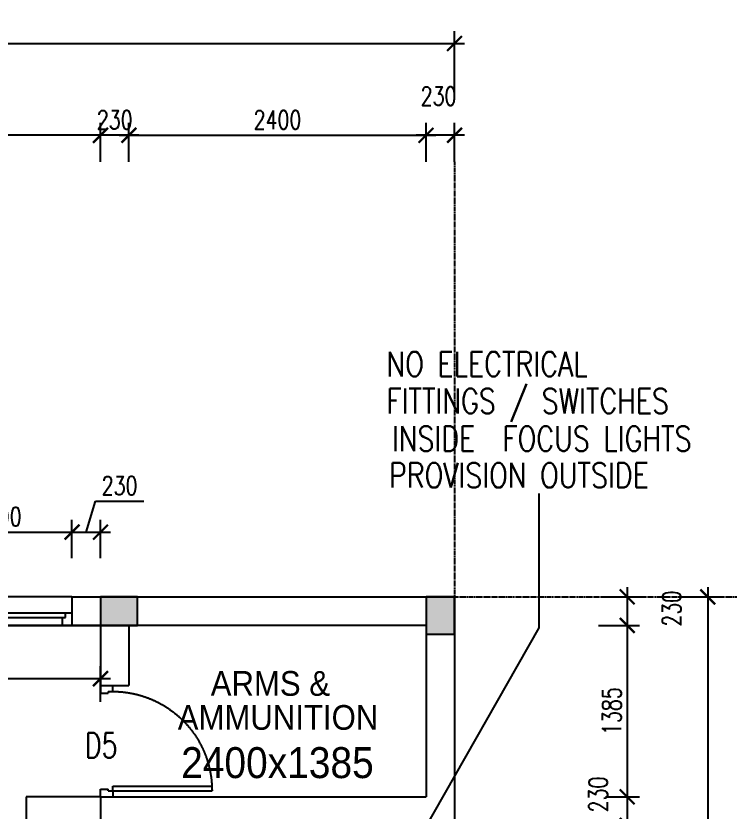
# Model space of a CAD drawing. Header units: millimetres. Extents: x 12977220 to 13113408, y -169657 to -55898.
# Drawn here: x 12988401 to 12994226, y -78875 to -72452 of the extents above; entities that cross this region are included whole.
import ezdxf

# ---------------------------------------------------------------- set-up
doc = ezdxf.new("R2010")
doc.units = ezdxf.units.MM
doc.header["$LTSCALE"] = 3
doc.header["$PDMODE"] = 66
doc.linetypes.add('HIDDEN', pattern=[0.375, 0.25, -0.125])
doc.linetypes.add('HIDDEN2', pattern=[0.1875, 0.125, -0.0625])
for name, color, linetype in [('C2', 130, 'Continuous'), ('COLUMN NEW', 112, 'Continuous'), ('DIM', 9, 'Continuous'), ('door', 151, 'Continuous'), ('hid', 6, 'HIDDEN2'), ('text', 33, 'Continuous'), ('WALL', 7, 'Continuous'), ('WIN', 5, 'Continuous')]:
    doc.layers.add(name, color=color, linetype=linetype)
doc.styles.add('m', font='MICROSS.TTF', dxfattribs={"width": 0.9, "height": 350})
doc.styles.add('ROMANS', font='romans.shx', dxfattribs={"width": 0.8})
doc.styles.add('RS3', font='romans.shx', dxfattribs={"width": 0.75, "height": 150})
doc.styles.add('rs4', font='romans.shx', dxfattribs={"width": 0.8, "height": 200})
doc.styles.get("Standard").update_dxf_attribs({"font": 'ARIALBD.TTF', "height": 4.5})
doc.dimstyles.new('ISO-25', dxfattribs={"dimtxt": 2.5, "dimasz": 2.5, "dimexe": 1.25, "dimexo": 0.625, "dimtad": 1, "dimtxsty": 'Standard', "dimcen": 2.5, "dimadec": 0, "dimazin": 0, "dimtfac": 1, "dimtmove": 0, "dimatfit": 3, "dimfxl": 1, "dimarcsym": 0})

# ---------------------------------------------------------------- blocks, each defined once
blk = doc.blocks.new('_ARCHTICK')
at = {"color": 0, "linetype": 'ByBlock', "const_width": 0.15}
blk.add_lwpolyline([(-0.5, -0.5), (0.5, 0.5)], dxfattribs=at)
blk = doc.blocks.new('*D16')
at = {"layer": 'Defpoints', "color": 0, "transparency": 16777216}
for p in [(12993106.4, -77375.3), (12993163.2, -78760.3), (12993338.8, -78760.3)]:
    blk.add_point(p, dxfattribs=at)
at = {"layer": 'DIM', "color": 8, "lineweight": -2, "transparency": 16777216}
for p, q in [((12993338.8, -77295.3), (12993338.8, -78840.3)), ((12993106.4, -77375.3), (12993438.8, -77375.3)), ((12993163.2, -78760.3), (12993438.8, -78760.3))]:
    blk.add_line(p, q, dxfattribs=at)
at = {"layer": 'DIM', "color": 8, "lineweight": -2, "transparency": 16777216, "xscale": 120, "yscale": 120, "zscale": 120}
for p, rotation in [((12993338.8, -77375.3), 90), ((12993338.8, -78760.3), 270)]:
    blk.add_blockref('_ARCHTICK', p, dxfattribs=dict(at, rotation=rotation))
at = {"layer": 'DIM', "color": 6, "transparency": 16777216, "insert": (12993213.8, -78067.8), "char_height": 150, "attachment_point": 5, "rotation": 90, "style": 'RS3'}
blk.add_mtext('1385', dxfattribs=at)
blk = doc.blocks.new('*D17')
at = {"layer": 'Defpoints', "color": 0, "transparency": 16777216}
for p in [(12993256.1, -78760.3), (12993256.1, -78990.3), (12993338.8, -78990.3)]:
    blk.add_point(p, dxfattribs=at)
at = {"layer": 'DIM', "color": 8, "lineweight": -2, "transparency": 16777216}
for p, q in [((12993338.8, -78680.3), (12993338.8, -79070.3)), ((12993256.1, -78760.3), (12993438.8, -78760.3)), ((12993256.1, -78990.3), (12993438.8, -78990.3))]:
    blk.add_line(p, q, dxfattribs=at)
at = {"layer": 'DIM', "color": 8, "lineweight": -2, "transparency": 16777216, "xscale": 120, "yscale": 120, "zscale": 120}
for p, rotation in [((12993338.8, -78760.3), 90), ((12993338.8, -78990.3), 270)]:
    blk.add_blockref('_ARCHTICK', p, dxfattribs=dict(at, rotation=rotation))
at = {"layer": 'DIM', "color": 6, "transparency": 16777216, "insert": (12993104.5, -78741.1), "char_height": 150, "attachment_point": 5, "rotation": 90, "style": 'RS3'}
blk.add_mtext('230', dxfattribs=at)
blk = doc.blocks.new('*D21')
at = {"layer": 'Defpoints', "color": 0, "transparency": 16777216}
for p in [(12991943.8, -72675.6), (12980123.8, -73129.1), (12991943.8, -73129.1)]:
    blk.add_point(p, dxfattribs=at)
at = {"layer": 'DIM', "color": 8, "lineweight": -2, "transparency": 16777216}
for p, q in [((12980123.8, -73129.1), (12980123.8, -72575.6)), ((12991943.8, -73129.1), (12991943.8, -72575.6)), ((12980043.8, -72675.6), (12992023.8, -72675.6))]:
    blk.add_line(p, q, dxfattribs=at)
at = {"layer": 'DIM', "color": 8, "lineweight": -2, "transparency": 16777216, "xscale": 120, "yscale": 120, "zscale": 120, "rotation": 180}
blk.add_blockref('_ARCHTICK', (12980123.8, -72675.6), dxfattribs=at)
at = {"layer": 'DIM', "color": 8, "lineweight": -2, "transparency": 16777216, "xscale": 120, "yscale": 120, "zscale": 120}
blk.add_blockref('_ARCHTICK', (12991943.8, -72675.6), dxfattribs=at)
at = {"layer": 'DIM', "color": 6, "transparency": 16777216, "insert": (12986033.8, -72550.6), "char_height": 150, "attachment_point": 5, "style": 'RS3'}
blk.add_mtext('11820', dxfattribs=at)
blk = doc.blocks.new('*D25')
at = {"layer": 'Defpoints', "color": 0, "transparency": 16777216}
for p in [(12991713.8, -73416.6), (12991713.8, -73631.3), (12991943.8, -73631.3)]:
    blk.add_point(p, dxfattribs=at)
at = {"layer": 'DIM', "color": 8, "lineweight": -2, "transparency": 16777216}
for p, q in [((12991713.8, -73631.3), (12991713.8, -73316.6)), ((12991943.8, -73631.3), (12991943.8, -73316.6)), ((12992023.8, -73416.6), (12991633.8, -73416.6))]:
    blk.add_line(p, q, dxfattribs=at)
at = {"layer": 'DIM', "color": 8, "lineweight": -2, "transparency": 16777216, "xscale": 120, "yscale": 120, "zscale": 120, "rotation": 180}
blk.add_blockref('_ARCHTICK', (12991713.8, -73416.6), dxfattribs=at)
at = {"layer": 'DIM', "color": 8, "lineweight": -2, "transparency": 16777216, "xscale": 120, "yscale": 120, "zscale": 120}
blk.add_blockref('_ARCHTICK', (12991943.8, -73416.6), dxfattribs=at)
at = {"layer": 'DIM', "color": 6, "transparency": 16777216, "insert": (12991814.7, -73099.8), "char_height": 150, "attachment_point": 5, "style": 'RS3'}
blk.add_mtext('230', dxfattribs=at)
blk = doc.blocks.new('*D26')
at = {"layer": 'Defpoints', "color": 0, "transparency": 16777216}
for p in [(12989083.8, -73416.6), (12989083.8, -73631.3), (12989313.8, -73631.3)]:
    blk.add_point(p, dxfattribs=at)
at = {"layer": 'DIM', "color": 8, "lineweight": -2, "transparency": 16777216}
for p, q in [((12989083.8, -73631.3), (12989083.8, -73316.6)), ((12989313.8, -73631.3), (12989313.8, -73316.6)), ((12989393.8, -73416.6), (12989003.8, -73416.6))]:
    blk.add_line(p, q, dxfattribs=at)
at = {"layer": 'DIM', "color": 8, "lineweight": -2, "transparency": 16777216, "xscale": 120, "yscale": 120, "zscale": 120, "rotation": 180}
blk.add_blockref('_ARCHTICK', (12989083.8, -73416.6), dxfattribs=at)
at = {"layer": 'DIM', "color": 8, "lineweight": -2, "transparency": 16777216, "xscale": 120, "yscale": 120, "zscale": 120}
blk.add_blockref('_ARCHTICK', (12989313.8, -73416.6), dxfattribs=at)
at = {"layer": 'DIM', "color": 6, "transparency": 16777216, "insert": (12989198.8, -73291.6), "char_height": 150, "attachment_point": 5, "style": 'RS3'}
blk.add_mtext('230', dxfattribs=at)
blk = doc.blocks.new('*D27')
at = {"layer": 'Defpoints', "color": 0, "transparency": 16777216}
for p in [(12985613.8, -73416.6), (12985613.8, -73631.3), (12989083.8, -73631.3)]:
    blk.add_point(p, dxfattribs=at)
at = {"layer": 'DIM', "color": 8, "lineweight": -2, "transparency": 16777216}
for p, q in [((12985613.8, -73631.3), (12985613.8, -73316.6)), ((12989083.8, -73631.3), (12989083.8, -73316.6)), ((12989163.8, -73416.6), (12985533.8, -73416.6))]:
    blk.add_line(p, q, dxfattribs=at)
at = {"layer": 'DIM', "color": 8, "lineweight": -2, "transparency": 16777216, "xscale": 120, "yscale": 120, "zscale": 120, "rotation": 180}
blk.add_blockref('_ARCHTICK', (12985613.8, -73416.6), dxfattribs=at)
at = {"layer": 'DIM', "color": 8, "lineweight": -2, "transparency": 16777216, "xscale": 120, "yscale": 120, "zscale": 120}
blk.add_blockref('_ARCHTICK', (12989083.8, -73416.6), dxfattribs=at)
at = {"layer": 'DIM', "color": 6, "transparency": 16777216, "insert": (12987348.8, -73291.6), "char_height": 150, "attachment_point": 5, "style": 'RS3'}
blk.add_mtext('3470', dxfattribs=at)
blk = doc.blocks.new('*D29')
at = {"layer": 'Defpoints', "color": 0, "transparency": 16777216}
for p in [(12989313.8, -73416.6), (12991713.8, -73416.6), (12991713.8, -73416.6)]:
    blk.add_point(p, dxfattribs=at)
at = {"layer": 'DIM', "color": 8, "lineweight": -2, "transparency": 16777216}
for p, q in [((12989313.8, -73416.6), (12989313.8, -73316.6)), ((12991713.8, -73416.6), (12991713.8, -73316.6)), ((12989233.8, -73416.6), (12991793.8, -73416.6))]:
    blk.add_line(p, q, dxfattribs=at)
at = {"layer": 'DIM', "color": 8, "lineweight": -2, "transparency": 16777216, "xscale": 120, "yscale": 120, "zscale": 120, "rotation": 180}
blk.add_blockref('_ARCHTICK', (12989313.8, -73416.6), dxfattribs=at)
at = {"layer": 'DIM', "color": 8, "lineweight": -2, "transparency": 16777216, "xscale": 120, "yscale": 120, "zscale": 120}
blk.add_blockref('_ARCHTICK', (12991713.8, -73416.6), dxfattribs=at)
at = {"layer": 'DIM', "color": 6, "transparency": 16777216, "insert": (12990513.8, -73291.6), "char_height": 150, "attachment_point": 5, "style": 'RS3'}
blk.add_mtext('2400', dxfattribs=at)
blk = doc.blocks.new('*D30')
at = {"layer": 'Defpoints', "color": 0, "transparency": 16777216}
for p in [(12989083.8, -77805.5), (12985498.8, -77991.5), (12989083.8, -77991.5)]:
    blk.add_point(p, dxfattribs=at)
at = {"layer": 'WALL', "color": 8, "lineweight": -2, "transparency": 16777216}
for p, q in [((12985498.8, -77991.5), (12985498.8, -77705.5)), ((12989083.8, -77991.5), (12989083.8, -77705.5)), ((12985418.8, -77805.5), (12989163.8, -77805.5))]:
    blk.add_line(p, q, dxfattribs=at)
at = {"layer": 'WALL', "color": 8, "lineweight": -2, "transparency": 16777216, "xscale": 120, "yscale": 120, "zscale": 120, "rotation": 180}
blk.add_blockref('_ARCHTICK', (12985498.8, -77805.5), dxfattribs=at)
at = {"layer": 'WALL', "color": 8, "lineweight": -2, "transparency": 16777216, "xscale": 120, "yscale": 120, "zscale": 120}
blk.add_blockref('_ARCHTICK', (12989083.8, -77805.5), dxfattribs=at)
at = {"layer": 'WALL', "color": 6, "transparency": 16777216, "insert": (12987291.3, -77680.5), "char_height": 150, "attachment_point": 5, "style": 'RS3'}
blk.add_mtext('3585', dxfattribs=at)
blk = doc.blocks.new('*D37')
at = {"layer": 'Defpoints', "color": 0, "transparency": 16777216}
for p in [(12989083.8, -76621.9), (12988853.8, -76832.6), (12989083.8, -76832.6)]:
    blk.add_point(p, dxfattribs=at)
at = {"layer": 'DIM', "color": 8, "lineweight": -2, "transparency": 16777216}
for p, q in [((12988968.8, -76621.9), (12989043.8, -76371.9)), ((12989043.8, -76371.9), (12989433, -76371.9)), ((12988853.8, -76832.6), (12988853.8, -76521.9)), ((12989083.8, -76832.6), (12989083.8, -76521.9)), ((12988773.8, -76621.9), (12989163.8, -76621.9))]:
    blk.add_line(p, q, dxfattribs=at)
at = {"layer": 'DIM', "color": 8, "lineweight": -2, "transparency": 16777216, "xscale": 120, "yscale": 120, "zscale": 120, "rotation": 180}
blk.add_blockref('_ARCHTICK', (12988853.8, -76621.9), dxfattribs=at)
at = {"layer": 'DIM', "color": 8, "lineweight": -2, "transparency": 16777216, "xscale": 120, "yscale": 120, "zscale": 120}
blk.add_blockref('_ARCHTICK', (12989083.8, -76621.9), dxfattribs=at)
at = {"layer": 'DIM', "color": 6, "transparency": 16777216, "insert": (12989238.4, -76246.9), "char_height": 150, "attachment_point": 5, "style": 'RS3'}
blk.add_mtext('230', dxfattribs=at)
blk = doc.blocks.new('*D38')
at = {"layer": 'Defpoints', "color": 0, "transparency": 16777216}
for p in [(12988853.8, -76621.9), (12987653.8, -76832.6), (12988853.8, -76832.6)]:
    blk.add_point(p, dxfattribs=at)
at = {"layer": 'DIM', "color": 8, "lineweight": -2, "transparency": 16777216}
for p, q in [((12987653.8, -76832.6), (12987653.8, -76521.9)), ((12988853.8, -76832.6), (12988853.8, -76521.9)), ((12987573.8, -76621.9), (12988933.8, -76621.9))]:
    blk.add_line(p, q, dxfattribs=at)
at = {"layer": 'DIM', "color": 8, "lineweight": -2, "transparency": 16777216, "xscale": 120, "yscale": 120, "zscale": 120, "rotation": 180}
blk.add_blockref('_ARCHTICK', (12987653.8, -76621.9), dxfattribs=at)
at = {"layer": 'DIM', "color": 8, "lineweight": -2, "transparency": 16777216, "xscale": 120, "yscale": 120, "zscale": 120}
blk.add_blockref('_ARCHTICK', (12988853.8, -76621.9), dxfattribs=at)
at = {"layer": 'DIM', "color": 6, "transparency": 16777216, "insert": (12988253.8, -76496.9), "char_height": 150, "attachment_point": 5, "style": 'RS3'}
blk.add_mtext('1200', dxfattribs=at)
blk = doc.blocks.new('*D143')
at = {"layer": 'Defpoints', "color": 0, "transparency": 16777216}
for p in [(12993153.8, -77145.3), (12993163.2, -77375.3), (12993338.8, -77375.3)]:
    blk.add_point(p, dxfattribs=at)
at = {"layer": 'DIM', "color": 8, "lineweight": -2, "transparency": 16777216}
for p, q in [((12993338.8, -77065.3), (12993338.8, -77455.3)), ((12993153.8, -77145.3), (12993438.8, -77145.3)), ((12993163.2, -77375.3), (12993438.8, -77375.3))]:
    blk.add_line(p, q, dxfattribs=at)
at = {"layer": 'DIM', "color": 8, "lineweight": -2, "transparency": 16777216, "xscale": 120, "yscale": 120, "zscale": 120}
for p, rotation in [((12993338.8, -77145.3), 90), ((12993338.8, -77375.3), 270)]:
    blk.add_blockref('_ARCHTICK', p, dxfattribs=dict(at, rotation=rotation))
at = {"layer": 'DIM', "color": 6, "transparency": 16777216, "insert": (12993698.2, -77240.7), "char_height": 150, "attachment_point": 5, "rotation": 90, "style": 'RS3'}
blk.add_mtext('230', dxfattribs=at)
blk = doc.blocks.new('D4')
at = {"layer": 'WIN'}
for p, q in [((2, 4), (2, 36.04)), ((3.5, 4), (3.5, 36)), ((2, 4), (0, 4)), ((2, 2.5), (2, 4)), ((2, 4), (3.5, 4)), ((34, 4), (36, 4)), ((34, 2.5), (34, 4)), ((0, 0), (2.5, 0)), ((2, 2.5), (2.5, 2.5)), ((2.5, 0), (2.5, 2.5)), ((34, 2.5), (33.5, 2.5)), ((33.5, 0), (33.5, 2.5)), ((36, 0), (33.5, 0))]:
    blk.add_line(p, q, dxfattribs=at)
at = {"layer": 'WIN', "linetype": 'HIDDEN', "ltscale": 400}
blk.add_arc((2, 4), 32.04, 357.3162, 90, dxfattribs=at)
blk = doc.blocks.new('*D155')
at = {"layer": 'Defpoints', "color": 0, "transparency": 16777216}
for p in [(12993747.6, -77145.3), (12993989.4, -86145.3), (12994116.4, -86145.3)]:
    blk.add_point(p, dxfattribs=at)
at = {"layer": 'DIM', "color": 8, "lineweight": -2, "transparency": 16777216}
for p, q in [((12993989.4, -77065.3), (12993989.4, -86225.3)), ((12993747.6, -77145.3), (12994089.4, -77145.3)), ((12994116.4, -86145.3), (12993889.4, -86145.3))]:
    blk.add_line(p, q, dxfattribs=at)
at = {"layer": 'DIM', "color": 8, "lineweight": -2, "transparency": 16777216, "xscale": 120, "yscale": 120, "zscale": 120}
for p, rotation in [((12993989.4, -77145.3), 90), ((12993989.4, -86145.3), 270)]:
    blk.add_blockref('_ARCHTICK', p, dxfattribs=dict(at, rotation=rotation))
at = {"layer": 'DIM', "color": 6, "transparency": 16777216, "insert": (12993864.4, -81645.3), "char_height": 150, "attachment_point": 5, "rotation": 90, "style": 'RS3'}
blk.add_mtext('9000', dxfattribs=at)
blk = doc.blocks.new('C1 NEW')
at = {"layer": 'COLUMN NEW', "ltscale": 0.15}
for points in [[(115, 150), (-115, 150), (0, 0)], [(0, 0), (-115, 150), (-115, -150)], [(115, 150), (0, 0), (115, -150)], [(0, 0), (-115, -150), (115, -150)]]:
    blk.add_hatch(color=6, dxfattribs=at).paths.add_polyline_path(points)
at = {"layer": 'COLUMN NEW', "color": 6, "ltscale": 0.15}
blk.add_lwpolyline([(-115, -150), (115, -150), (115, 150), (-115, 150)], close=True, dxfattribs=at)

msp = doc.modelspace()

# ---------------------------------------------------------------- linework, layer by layer
at = {"layer": 'door'}
for p, q in [((12988853.8, -77145.3), (12991943.8, -77145.3)), ((12988853.8, -77145.3), (12988853.8, -77375.3)), ((12991943.8, -77145.3), (12991943.8, -81760.3)), ((12988851.9, -77375.3), (12989083.8, -77375.3)), ((12991713.8, -77375.3), (12988853.8, -77375.3)), ((12991713.8, -77375.3), (12988853.8, -77375.3)), ((12991713.8, -77375.3), (12988853.8, -77375.3)), ((12989083.8, -77375.3), (12989083.8, -77860.3)), ((12989313.8, -77375.3), (12989313.8, -77860.3)), ((12991713.8, -77375.3), (12991713.8, -78760.3)), ((12989083.8, -77860.3), (12989313.8, -77860.3)), ((12989083.8, -78760.3), (12989083.8, -80760.4)), ((12989083.8, -78760.3), (12991713.8, -78760.3))]:
    msp.add_line(p, q, dxfattribs=at)
at = {"layer": 'door', "color": 8, "linetype": 'HIDDEN', "ltscale": 10}
msp.add_line((12991943.8, -77143.4), (12994226.5, -77145.3), dxfattribs=at)
at = {"layer": 'hid', "color": 8, "linetype": 'HIDDEN', "ltscale": 10}
msp.add_line((12991943.8, -73631.3), (12991943.8, -77143.4), dxfattribs=at)
at = {"layer": 'WALL', "color": 5, "ltscale": 0.15}
for p, q in [((12989083.8, -78760.3), (12988483.8, -78760.3)), ((12988483.8, -78760.3), (12988483.8, -80045.4))]:
    msp.add_line(p, q, dxfattribs=at)
at = {"layer": 'WIN'}
for p, q in [((12988853.8, -77145.3), (12987653.8, -77145.3)), ((12987651.9, -77273.1), (12988853.8, -77273.1)), ((12987703, -77311.4), (12988802.6, -77311.4)), ((12988777.1, -77375.3), (12988777.1, -77311.4)), ((12988802.6, -77311.4), (12988802.6, -77273.1)), ((12988853.8, -77375.3), (12987651.9, -77375.3)), ((12987651.9, -77375.3), (12988853.8, -77375.3))]:
    msp.add_line(p, q, dxfattribs=at)

# ---------------------------------------------------------------- block references
at = {"layer": 'COLUMN NEW', "rotation": 270}
msp.add_blockref('C1 NEW', (12989233.8, -77260.3), dxfattribs=at)
at = {"layer": 'COLUMN NEW'}
msp.add_blockref('C1 NEW', (12991828.8, -77295.3), dxfattribs=at)
at = {"layer": 'door', "xscale": -25, "yscale": 25.00000000209548, "zscale": 25.00000000143329, "rotation": 270}
msp.add_blockref('D4', (12989083.8, -78760.3), dxfattribs=at)

# ---------------------------------------------------------------- texts
at = {"layer": 'text'}
for s, height, style, width, p in [('NO ELECTRICAL ', 200, 'rs4', 0.8, (12991394.8, -75364.6)), ('FITTINGS / SWITCHES', 200, 'rs4', 0.8, (12991393.3, -75663.1)), ('INSIDE  FOCUS LIGHTS ', 200, 'rs4', 0.8, (12991439.2, -75967.2)), ('PROVISION OUTSIDE', 200, 'rs4', 0.8, (12991414.4, -76262.4)), ('ARMS &', 200, 'm', 0.9, (12989974.4, -77944)), ('AMMUNITION', 200, 'm', 0.9, (12989707.9, -78218.6)), ('D5', 200, 'RS3', 0.75, (12988958.2, -78444)), (' 2400x1385', 250, 'm', 0.9, (12989648.4, -78608.8))]:
    msp.add_text(s, height=height, dxfattribs=dict(at, style=style, width=width)).set_placement(p)

# ---------------------------------------------------------------- dimensions: what is measured, and where the dimension line sits
at = {"layer": 'DIM', "color": 8}
for base, p1, p2, picture, middle in [((12991943.8, -72675.6), (12980123.8, -73129.1), (12991943.8, -73129.1), '*D21', (12986033.8, -72550.6)), ((12991713.8, -73416.6), (12989313.8, -73416.6), (12991713.8, -73416.6), '*D29', (12990513.8, -73291.6))]:
    dim = msp.add_linear_dim(base=base, p1=p1, p2=p2, dimstyle='ISO-25', override={"dimscale": 80, "dimasz": 1.5, "dimexo": 0, "dimdec": 0, "dimtxsty": 'RS3', "dimblk1": 'ARCHTICK', "dimblk2": 'ARCHTICK', "dimsah": 1, "dimdle": 1, "dimclrd": 8, "dimclre": 8, "dimclrt": 6, "dimtdec": 0, "dimtmove": 1}, dxfattribs=at)
    dim.commit()
    dim.dimension.update_dxf_attribs({"geometry": picture, "text_midpoint": middle})
for base, p1, p2, angle, override, picture, middle in [((12991713.8, -73416.6), (12991943.8, -73631.3), (12991713.8, -73631.3), 180, {"dimscale": 80, "dimasz": 1.5, "dimexo": 0, "dimdec": 0, "dimtxsty": 'RS3', "dimblk1": 'ARCHTICK', "dimblk2": 'ARCHTICK', "dimsah": 1, "dimdle": 1, "dimclrd": 8, "dimclre": 8, "dimclrt": 6, "dimtdec": 0, "dimtmove": 1}, '*D25', (12991814.7, -73224.8)), ((12989083.8, -73416.6), (12989313.8, -73631.3), (12989083.8, -73631.3), 180, {"dimscale": 80, "dimasz": 1.5, "dimexo": 0, "dimdec": 0, "dimtxsty": 'RS3', "dimblk1": 'ARCHTICK', "dimblk2": 'ARCHTICK', "dimsah": 1, "dimdle": 1, "dimclrd": 8, "dimclre": 8, "dimclrt": 6, "dimtdec": 0, "dimtmove": 1}, '*D26', (12989198.8, -73416.6)), ((12993338.8, -77375.3), (12993153.8, -77145.3), (12993163.2, -77375.3), 90, {"dimscale": 80, "dimasz": 1.5, "dimexo": 0, "dimdec": 0, "dimtxsty": 'RS3', "dimblk1": 'ARCHTICK', "dimblk2": 'ARCHTICK', "dimsah": 1, "dimdle": 1, "dimclrd": 8, "dimclre": 8, "dimclrt": 6, "dimtdec": 0, "dimtmove": 2}, '*D143', (12993698.2, -77240.7)), ((12993338.8, -78990.3), (12993256.1, -78760.3), (12993256.1, -78990.3), 90, {"dimscale": 80, "dimasz": 1.5, "dimexo": 0, "dimdec": 0, "dimtxsty": 'RS3', "dimblk1": 'ARCHTICK', "dimblk2": 'ARCHTICK', "dimsah": 1, "dimdle": 1, "dimclrd": 8, "dimclre": 8, "dimclrt": 6, "dimtdec": 0, "dimtmove": 1}, '*D17', (12993229.5, -78741.1))]:
    dim = msp.add_linear_dim(base=base, p1=p1, p2=p2, angle=angle, dimstyle='ISO-25', override=override, dxfattribs=at)
    dim.commit()
    dim.dimension.update_dxf_attribs({"geometry": picture, "text_midpoint": middle, "dimtype": 160})
for base, p1, p2, angle, picture, middle in [((12985613.8, -73416.6), (12989083.8, -73631.3), (12985613.8, -73631.3), 180, '*D27', (12987348.8, -73291.6)), ((12993989.4, -86145.3), (12993747.6, -77145.3), (12994116.4, -86145.3), 90, '*D155', (12993864.4, -81645.3)), ((12993338.8, -78760.3), (12993106.4, -77375.3), (12993163.2, -78760.3), 90, '*D16', (12993213.8, -78067.8))]:
    dim = msp.add_linear_dim(base=base, p1=p1, p2=p2, angle=angle, dimstyle='ISO-25', override={"dimscale": 80, "dimasz": 1.5, "dimexo": 0, "dimdec": 0, "dimtxsty": 'RS3', "dimblk1": 'ARCHTICK', "dimblk2": 'ARCHTICK', "dimsah": 1, "dimdle": 1, "dimclrd": 8, "dimclre": 8, "dimclrt": 6, "dimtdec": 0, "dimtmove": 1}, dxfattribs=at)
    dim.commit()
    dim.dimension.update_dxf_attribs({"geometry": picture, "text_midpoint": middle})
for p1, p2, picture, middle in [((12988853.8, -76832.6), (12989083.8, -76832.6), '*D37', (12989093.8, -76246.9)), ((12987653.8, -76832.6), (12988853.8, -76832.6), '*D38', (12988253.8, -76496.9))]:
    dim = msp.add_aligned_dim(p1=p1, p2=p2, distance=210.8, dimstyle='ISO-25', override={"dimscale": 80, "dimasz": 1.5, "dimexo": 0, "dimdec": 0, "dimtxsty": 'RS3', "dimblk1": 'ARCHTICK', "dimblk2": 'ARCHTICK', "dimsah": 1, "dimdle": 1, "dimclrd": 8, "dimclre": 8, "dimclrt": 6, "dimtdec": 0, "dimtmove": 1}, dxfattribs=at)
    dim.commit()
    dim.dimension.update_dxf_attribs({"geometry": picture, "text_midpoint": middle})
at = {"layer": 'WALL'}
dim = msp.add_linear_dim(base=(12989083.8, -77805.5), p1=(12985498.8, -77991.5), p2=(12989083.8, -77991.5), dimstyle='ISO-25', override={"dimscale": 80, "dimasz": 1.5, "dimexo": 0, "dimdec": 0, "dimtxsty": 'RS3', "dimblk1": 'ARCHTICK', "dimblk2": 'ARCHTICK', "dimsah": 1, "dimdle": 1, "dimclrd": 8, "dimclre": 8, "dimclrt": 6, "dimtdec": 0, "dimtmove": 1}, dxfattribs=at)
dim.commit()
dim.dimension.update_dxf_attribs({"geometry": '*D30', "text_midpoint": (12987291.3, -77680.5)})

# ---------------------------------------------------------------- leaders
at = {"layer": 'C2', "color": 3, "ltscale": 0.15}
msp.add_leader([(12990954.5, -80337.7), (12992627.6, -77394), (12992627.6, -76310.8)], dimstyle='ISO-25', override={"dimscale": 100, "dimtxt": 2, "dimasz": 1.5, "dimexe": 1, "dimexo": 1, "dimgap": 1, "dimtad": 0, "dimdec": 0, "dimtxsty": 'ROMANS', "dimdle": 1, "dimclrd": 8, "dimclre": 8, "dimclrt": 256, "dimtdec": 0, "dimtmove": 2, "dimfxlon": 1}, dxfattribs=at)

doc.saveas('drawing.dxf')
